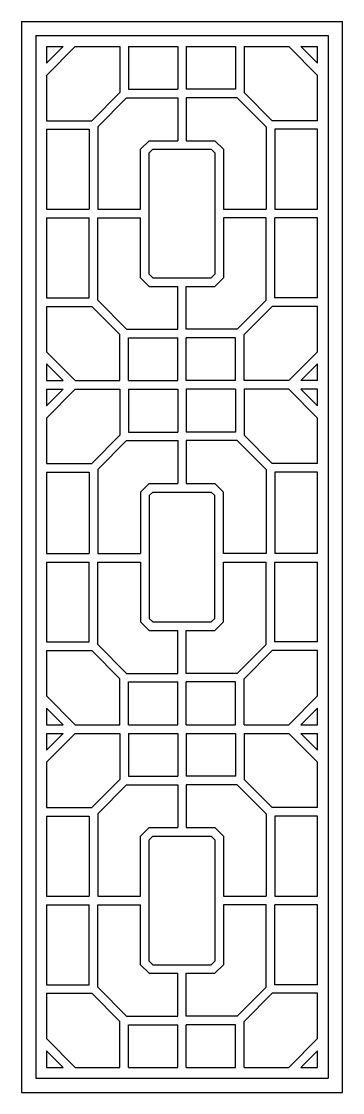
# Model space of a CAD drawing. Header units: millimetres. Extents: x 1149180 to 1411665549, y -85375798 to -28940.
# Drawn here: x 1411250424 to 1411665549, y -85375798 to -83992048 of the extents above.
import ezdxf

# ---------------------------------------------------------------- set-up
doc = ezdxf.new("R2010")
doc.units = ezdxf.units.MM
for name, color, linetype in [('3', 3, 'Continuous'), ('7', 7, 'Continuous'), ('GSHTK', 7, 'Continuous')]:
    doc.layers.add(name, color=color, linetype=linetype)

# ---------------------------------------------------------------- blocks, each defined once
blk = doc.blocks.new('3210')
at = {"color": 250}
blk.add_line((1146452.3, -68257), (1146469.9, -68257), dxfattribs=at)
at = {"layer": '3', "color": 250}
for p, q in [((1146441, -68245.7), (1146441, -69340.7)), ((1146441, -68245.7), (1146748.5, -68245.7)), ((1146748.5, -68245.7), (1146748.5, -69340.7)), ((1146452.3, -68257), (1146452.3, -68274.6)), ((1146452.3, -68274.6), (1146469.9, -68257)), ((1146452.3, -68287.4), (1146482.6, -68257)), ((1146482.6, -68257), (1146529.5, -68257)), ((1146529.5, -68257), (1146529.5, -68305.4)), ((1146538.5, -68257), (1146538.5, -68302)), ((1146538.5, -68257), (1146590.3, -68257)), ((1146590.3, -68257), (1146590.3, -68302)), ((1146599.3, -68257), (1146599.3, -68302)), ((1146599.3, -68257), (1146651, -68257)), ((1146651, -68257), (1146651, -68302)), ((1146660, -68257), (1146706.9, -68257)), ((1146660, -68257), (1146660, -68305.4)), ((1146737.3, -68287.4), (1146706.9, -68257)), ((1146737.3, -68274.6), (1146719.6, -68257)), ((1146719.6, -68257), (1146737.3, -68257)), ((1146737.3, -68274.6), (1146737.3, -68257)), ((1146452.3, -68287.4), (1146452.3, -68335)), ((1146737.3, -68335), (1146737.3, -68287.4)), ((1146499.9, -68335), (1146529.5, -68305.4)), ((1146538.5, -68302), (1146590.3, -68302)), ((1146651, -68302), (1146599.3, -68302)), ((1146689.6, -68335), (1146660, -68305.4)), ((1146506.3, -68341.4), (1146536.6, -68311)), ((1146536.6, -68311), (1146590.3, -68311)), ((1146590.3, -68311), (1146590.3, -68356)), ((1146652.9, -68311), (1146599.3, -68311)), ((1146599.3, -68311), (1146599.3, -68356)), ((1146683.3, -68341.4), (1146652.9, -68311)), ((1146452.3, -68335), (1146499.9, -68335)), ((1146506.3, -68341.4), (1146506.3, -68428)), ((1146683.3, -68341.4), (1146683.3, -68428)), ((1146737.3, -68335), (1146689.6, -68335)), ((1146452.3, -68344), (1146452.3, -68428)), ((1146452.3, -68344), (1146497.3, -68344)), ((1146497.3, -68344), (1146497.3, -68428)), ((1146692.3, -68344), (1146692.3, -68428)), ((1146737.3, -68344), (1146692.3, -68344)), ((1146737.3, -68428), (1146737.3, -68344)), ((1146551.3, -68365), (1146560.3, -68356)), ((1146551.3, -68428), (1146551.3, -68365)), ((1146560.3, -68356), (1146590.3, -68356)), ((1146560.3, -68368.7), (1146564, -68365)), ((1146564, -68365), (1146625.5, -68365)), ((1146599.3, -68356), (1146629.3, -68356)), ((1146625.5, -68365), (1146629.3, -68368.7)), ((1146629.3, -68356), (1146638.3, -68365)), ((1146638.3, -68365), (1146638.3, -68428)), ((1146560.3, -68496.3), (1146560.3, -68368.7)), ((1146629.3, -68368.7), (1146629.3, -68496.3)), ((1146452.3, -68428), (1146497.3, -68428)), ((1146506.3, -68428), (1146551.3, -68428)), ((1146638.3, -68428), (1146683.3, -68428)), ((1146692.3, -68428), (1146737.3, -68428)), ((1146452.3, -68437), (1146497.3, -68437)), ((1146452.3, -68437), (1146452.3, -68521)), ((1146497.3, -68521), (1146497.3, -68437)), ((1146506.3, -68437), (1146551.3, -68437)), ((1146506.3, -68523.6), (1146506.3, -68437)), ((1146551.3, -68500), (1146551.3, -68437)), ((1146683.3, -68437), (1146638.3, -68437)), ((1146638.3, -68437), (1146638.3, -68500)), ((1146683.3, -68523.6), (1146683.3, -68437)), ((1146737.3, -68437), (1146692.3, -68437)), ((1146692.3, -68521), (1146692.3, -68437)), ((1146737.3, -68521), (1146737.3, -68437)), ((1146551.3, -68500), (1146560.3, -68509)), ((1146560.3, -68496.3), (1146564, -68500)), ((1146564, -68500), (1146625.5, -68500)), ((1146625.5, -68500), (1146629.3, -68496.3)), ((1146629.3, -68509), (1146638.3, -68500)), ((1146560.3, -68509), (1146590.3, -68509)), ((1146590.3, -68554), (1146590.3, -68509)), ((1146599.3, -68509), (1146629.3, -68509)), ((1146599.3, -68554), (1146599.3, -68509)), ((1146452.3, -68521), (1146497.3, -68521)), ((1146506.3, -68523.6), (1146536.6, -68554)), ((1146683.3, -68523.6), (1146652.9, -68554)), ((1146737.3, -68521), (1146692.3, -68521)), ((1146452.3, -68530), (1146452.3, -68577.6)), ((1146452.3, -68530), (1146499.9, -68530)), ((1146499.9, -68530), (1146529.5, -68559.6)), ((1146689.6, -68530), (1146660, -68559.6)), ((1146737.3, -68530), (1146689.6, -68530)), ((1146737.3, -68577.6), (1146737.3, -68530)), ((1146536.6, -68554), (1146590.3, -68554)), ((1146652.9, -68554), (1146599.3, -68554)), ((1146529.5, -68608), (1146529.5, -68559.6)), ((1146538.5, -68563), (1146590.3, -68563)), ((1146538.5, -68608), (1146538.5, -68563)), ((1146590.3, -68608), (1146590.3, -68563)), ((1146651, -68563), (1146599.3, -68563)), ((1146599.3, -68608), (1146599.3, -68563)), ((1146651, -68608), (1146651, -68563)), ((1146660, -68608), (1146660, -68559.6)), ((1146452.3, -68577.6), (1146482.6, -68608)), ((1146737.3, -68577.6), (1146706.9, -68608)), ((1146452.3, -68590.4), (1146469.9, -68608)), ((1146452.3, -68590.4), (1146452.3, -68608)), ((1146737.3, -68590.4), (1146719.6, -68608)), ((1146737.3, -68608), (1146737.3, -68590.4)), ((1146452.3, -68608), (1146469.9, -68608)), ((1146482.6, -68608), (1146529.5, -68608)), ((1146538.5, -68608), (1146590.3, -68608)), ((1146651, -68608), (1146599.3, -68608)), ((1146706.9, -68608), (1146660, -68608)), ((1146737.3, -68608), (1146719.6, -68608)), ((1146452.3, -68647.4), (1146482.6, -68617)), ((1146452.3, -68617), (1146469.9, -68617)), ((1146452.3, -68634.6), (1146469.9, -68617)), ((1146452.3, -68617), (1146452.3, -68634.6)), ((1146482.6, -68617), (1146529.5, -68617)), ((1146529.5, -68617), (1146529.5, -68665.4)), ((1146538.5, -68617), (1146590.3, -68617)), ((1146538.5, -68617), (1146538.5, -68662)), ((1146590.3, -68617), (1146590.3, -68662)), ((1146651, -68617), (1146599.3, -68617)), ((1146599.3, -68617), (1146599.3, -68662)), ((1146651, -68617), (1146651, -68662)), ((1146706.9, -68617), (1146660, -68617)), ((1146660, -68617), (1146660, -68665.4)), ((1146737.3, -68647.4), (1146706.9, -68617)), ((1146737.3, -68617), (1146719.6, -68617)), ((1146737.3, -68634.6), (1146719.6, -68617)), ((1146737.3, -68634.6), (1146737.3, -68617)), ((1146452.3, -68647.4), (1146452.3, -68695)), ((1146737.3, -68695), (1146737.3, -68647.4)), ((1146499.9, -68695), (1146529.5, -68665.4)), ((1146538.5, -68662), (1146590.3, -68662)), ((1146651, -68662), (1146599.3, -68662)), ((1146689.6, -68695), (1146660, -68665.4)), ((1146506.3, -68701.4), (1146536.6, -68671)), ((1146536.6, -68671), (1146590.3, -68671)), ((1146590.3, -68671), (1146590.3, -68716)), ((1146599.3, -68671), (1146599.3, -68716)), ((1146652.9, -68671), (1146599.3, -68671)), ((1146683.3, -68701.4), (1146652.9, -68671)), ((1146452.3, -68695), (1146499.9, -68695)), ((1146506.3, -68701.4), (1146506.3, -68789.5)), ((1146683.3, -68701.4), (1146683.3, -68789.5)), ((1146737.3, -68695), (1146689.6, -68695)), ((1146452.3, -68704), (1146452.3, -68789.5)), ((1146452.3, -68704), (1146497.3, -68704)), ((1146497.3, -68704), (1146497.3, -68789.5)), ((1146692.3, -68704), (1146692.3, -68789.5)), ((1146737.3, -68704), (1146692.3, -68704)), ((1146737.3, -68789.5), (1146737.3, -68704)), ((1146551.3, -68725), (1146560.3, -68716)), ((1146551.3, -68725), (1146551.3, -68789.5)), ((1146560.3, -68716), (1146590.3, -68716)), ((1146560.3, -68728.7), (1146564, -68725)), ((1146564, -68725), (1146625.5, -68725)), ((1146599.3, -68716), (1146629.3, -68716)), ((1146625.5, -68725), (1146629.3, -68728.7)), ((1146629.3, -68716), (1146638.3, -68725)), ((1146638.3, -68789.5), (1146638.3, -68725)), ((1146560.3, -68728.7), (1146560.3, -68857.8)), ((1146629.3, -68857.8), (1146629.3, -68728.7)), ((1146452.3, -68789.5), (1146497.3, -68789.5)), ((1146506.3, -68789.5), (1146551.3, -68789.5)), ((1146683.3, -68789.5), (1146638.3, -68789.5)), ((1146737.3, -68789.5), (1146692.3, -68789.5)), ((1146452.3, -68798.5), (1146452.3, -68882.5)), ((1146452.3, -68798.5), (1146497.3, -68798.5)), ((1146497.3, -68882.5), (1146497.3, -68798.5)), ((1146506.3, -68798.5), (1146551.3, -68798.5)), ((1146506.3, -68885.1), (1146506.3, -68798.5)), ((1146551.3, -68798.5), (1146551.3, -68861.5)), ((1146638.3, -68798.5), (1146683.3, -68798.5)), ((1146638.3, -68861.5), (1146638.3, -68798.5)), ((1146683.3, -68885.1), (1146683.3, -68798.5)), ((1146692.3, -68882.5), (1146692.3, -68798.5)), ((1146692.3, -68798.5), (1146737.3, -68798.5)), ((1146737.3, -68882.5), (1146737.3, -68798.5)), ((1146560.3, -68857.8), (1146564, -68861.5)), ((1146625.5, -68861.5), (1146629.3, -68857.8)), ((1146551.3, -68861.5), (1146560.3, -68870.5)), ((1146560.3, -68870.5), (1146590.3, -68870.5)), ((1146564, -68861.5), (1146625.5, -68861.5)), ((1146590.3, -68915.5), (1146590.3, -68870.5)), ((1146599.3, -68870.5), (1146629.3, -68870.5)), ((1146599.3, -68915.5), (1146599.3, -68870.5)), ((1146629.3, -68870.5), (1146638.3, -68861.5)), ((1146452.3, -68882.5), (1146497.3, -68882.5)), ((1146737.3, -68882.5), (1146692.3, -68882.5)), ((1146452.3, -68891.5), (1146499.9, -68891.5)), ((1146452.3, -68891.5), (1146452.3, -68939.1)), ((1146499.9, -68891.5), (1146529.5, -68921.1)), ((1146506.3, -68885.1), (1146536.6, -68915.5)), ((1146683.3, -68885.1), (1146652.9, -68915.5)), ((1146689.6, -68891.5), (1146660, -68921.1)), ((1146737.3, -68891.5), (1146689.6, -68891.5)), ((1146737.3, -68939.1), (1146737.3, -68891.5)), ((1146536.6, -68915.5), (1146590.3, -68915.5)), ((1146652.9, -68915.5), (1146599.3, -68915.5)), ((1146529.5, -68969.5), (1146529.5, -68921.1)), ((1146538.5, -68924.5), (1146590.3, -68924.5)), ((1146538.5, -68969.5), (1146538.5, -68924.5)), ((1146590.3, -68969.5), (1146590.3, -68924.5)), ((1146651, -68924.5), (1146599.3, -68924.5)), ((1146599.3, -68969.5), (1146599.3, -68924.5)), ((1146651, -68969.5), (1146651, -68924.5)), ((1146660, -68969.5), (1146660, -68921.1)), ((1146452.3, -68939.1), (1146482.6, -68969.5)), ((1146737.3, -68939.1), (1146706.9, -68969.5)), ((1146452.3, -68951.9), (1146469.9, -68969.5)), ((1146452.3, -68951.9), (1146452.3, -68969.5)), ((1146737.3, -68951.9), (1146719.6, -68969.5)), ((1146737.3, -68969.5), (1146737.3, -68951.9)), ((1146452.3, -68969.5), (1146469.9, -68969.5)), ((1146482.6, -68969.5), (1146529.5, -68969.5)), ((1146538.5, -68969.5), (1146590.3, -68969.5)), ((1146599.3, -68969.5), (1146651, -68969.5)), ((1146660, -68969.5), (1146706.9, -68969.5)), ((1146719.6, -68969.5), (1146737.3, -68969.5)), ((1146452.3, -69008.9), (1146482.6, -68978.5)), ((1146452.3, -68996.1), (1146469.9, -68978.5)), ((1146452.3, -68978.5), (1146469.9, -68978.5)), ((1146452.3, -68978.5), (1146452.3, -68996.1)), ((1146482.6, -68978.5), (1146529.5, -68978.5)), ((1146529.5, -68978.5), (1146529.5, -69026.9)), ((1146538.5, -68978.5), (1146590.3, -68978.5)), ((1146538.5, -68978.5), (1146538.5, -69023.5)), ((1146590.3, -68978.5), (1146590.3, -69023.5)), ((1146599.3, -68978.5), (1146599.3, -69023.5)), ((1146599.3, -68978.5), (1146651, -68978.5)), ((1146651, -68978.5), (1146651, -69023.5)), ((1146660, -68978.5), (1146706.9, -68978.5)), ((1146660, -68978.5), (1146660, -69026.9)), ((1146737.3, -69008.9), (1146706.9, -68978.5)), ((1146737.3, -68996.1), (1146719.6, -68978.5)), ((1146719.6, -68978.5), (1146737.3, -68978.5)), ((1146737.3, -68996.1), (1146737.3, -68978.5)), ((1146452.3, -69008.9), (1146452.3, -69056.5)), ((1146737.3, -69056.5), (1146737.3, -69008.9)), ((1146499.9, -69056.5), (1146529.5, -69026.9)), ((1146538.5, -69023.5), (1146590.3, -69023.5)), ((1146651, -69023.5), (1146599.3, -69023.5)), ((1146689.6, -69056.5), (1146660, -69026.9)), ((1146506.3, -69062.9), (1146536.6, -69032.5)), ((1146536.6, -69032.5), (1146590.3, -69032.5)), ((1146590.3, -69032.5), (1146590.3, -69077.5)), ((1146652.9, -69032.5), (1146599.3, -69032.5)), ((1146599.3, -69032.5), (1146599.3, -69077.5)), ((1146683.3, -69062.9), (1146652.9, -69032.5)), ((1146452.3, -69056.5), (1146499.9, -69056.5)), ((1146506.3, -69062.9), (1146506.3, -69149.5)), ((1146683.3, -69062.9), (1146683.3, -69149.5)), ((1146737.3, -69056.5), (1146689.6, -69056.5)), ((1146452.3, -69065.5), (1146497.3, -69065.5)), ((1146452.3, -69065.5), (1146452.3, -69149.5)), ((1146497.3, -69065.5), (1146497.3, -69149.5)), ((1146737.3, -69065.5), (1146692.3, -69065.5)), ((1146692.3, -69065.5), (1146692.3, -69149.5)), ((1146737.3, -69149.5), (1146737.3, -69065.5)), ((1146551.3, -69086.5), (1146560.3, -69077.5)), ((1146560.3, -69077.5), (1146590.3, -69077.5)), ((1146599.3, -69077.5), (1146629.3, -69077.5)), ((1146629.3, -69077.5), (1146638.3, -69086.5)), ((1146551.3, -69149.5), (1146551.3, -69086.5)), ((1146560.3, -69090.2), (1146564, -69086.5)), ((1146560.3, -69217.8), (1146560.3, -69090.2)), ((1146564, -69086.5), (1146625.5, -69086.5)), ((1146625.5, -69086.5), (1146629.3, -69090.2)), ((1146629.3, -69090.2), (1146629.3, -69217.8)), ((1146638.3, -69086.5), (1146638.3, -69149.5)), ((1146452.3, -69149.5), (1146497.3, -69149.5)), ((1146506.3, -69149.5), (1146551.3, -69149.5)), ((1146638.3, -69149.5), (1146683.3, -69149.5)), ((1146692.3, -69149.5), (1146737.3, -69149.5)), ((1146452.3, -69158.5), (1146452.3, -69242.5)), ((1146452.3, -69158.5), (1146497.3, -69158.5)), ((1146497.3, -69242.5), (1146497.3, -69158.5)), ((1146506.3, -69245.1), (1146506.3, -69158.5)), ((1146506.3, -69158.5), (1146551.3, -69158.5)), ((1146551.3, -69221.5), (1146551.3, -69158.5)), ((1146683.3, -69158.5), (1146638.3, -69158.5)), ((1146638.3, -69158.5), (1146638.3, -69221.5)), ((1146683.3, -69245.1), (1146683.3, -69158.5)), ((1146692.3, -69242.5), (1146692.3, -69158.5)), ((1146737.3, -69158.5), (1146692.3, -69158.5)), ((1146737.3, -69242.5), (1146737.3, -69158.5)), ((1146560.3, -69217.8), (1146564, -69221.5)), ((1146625.5, -69221.5), (1146629.3, -69217.8)), ((1146551.3, -69221.5), (1146560.3, -69230.5)), ((1146560.3, -69230.5), (1146590.3, -69230.5)), ((1146564, -69221.5), (1146625.5, -69221.5)), ((1146590.3, -69275.5), (1146590.3, -69230.5)), ((1146599.3, -69230.5), (1146629.3, -69230.5)), ((1146599.3, -69275.5), (1146599.3, -69230.5)), ((1146629.3, -69230.5), (1146638.3, -69221.5)), ((1146452.3, -69242.5), (1146497.3, -69242.5)), ((1146737.3, -69242.5), (1146692.3, -69242.5)), ((1146452.3, -69251.5), (1146499.9, -69251.5)), ((1146452.3, -69251.5), (1146452.3, -69299.1)), ((1146499.9, -69251.5), (1146529.5, -69281.1)), ((1146506.3, -69245.1), (1146536.6, -69275.5)), ((1146683.3, -69245.1), (1146652.9, -69275.5)), ((1146689.6, -69251.5), (1146660, -69281.1)), ((1146737.3, -69251.5), (1146689.6, -69251.5)), ((1146737.3, -69299.1), (1146737.3, -69251.5)), ((1146536.6, -69275.5), (1146590.3, -69275.5)), ((1146652.9, -69275.5), (1146599.3, -69275.5)), ((1146529.5, -69329.5), (1146529.5, -69281.1)), ((1146538.5, -69284.5), (1146590.3, -69284.5)), ((1146538.5, -69329.5), (1146538.5, -69284.5)), ((1146590.3, -69329.5), (1146590.3, -69284.5)), ((1146599.3, -69329.5), (1146599.3, -69284.5)), ((1146651, -69284.5), (1146599.3, -69284.5)), ((1146651, -69329.5), (1146651, -69284.5)), ((1146660, -69329.5), (1146660, -69281.1)), ((1146452.3, -69299.1), (1146482.6, -69329.5)), ((1146737.3, -69299.1), (1146706.9, -69329.5)), ((1146452.3, -69311.9), (1146469.9, -69329.5)), ((1146452.3, -69311.9), (1146452.3, -69329.5)), ((1146737.3, -69311.9), (1146719.6, -69329.5)), ((1146737.3, -69329.5), (1146737.3, -69311.9)), ((1146452.3, -69329.5), (1146469.9, -69329.5)), ((1146482.6, -69329.5), (1146529.5, -69329.5)), ((1146538.5, -69329.5), (1146590.3, -69329.5)), ((1146599.3, -69329.5), (1146651, -69329.5)), ((1146660, -69329.5), (1146706.9, -69329.5)), ((1146719.6, -69329.5), (1146737.3, -69329.5)), ((1146441, -69340.7), (1146748.5, -69340.7))]:
    blk.add_line(p, q, dxfattribs=at)
at = {"layer": '7', "color": 250}
for p, q in [((1146426, -68230.7), (1146426, -69355.7)), ((1146426, -68230.7), (1146763.5, -68230.7)), ((1146763.5, -69355.7), (1146763.5, -68230.7)), ((1146426, -69355.7), (1146763.5, -69355.7))]:
    blk.add_line(p, q, dxfattribs=at)

msp = doc.modelspace()

# ---------------------------------------------------------------- block references
at = {"layer": 'GSHTK', "color": 7, "xscale": 1230.000000000204, "yscale": 1230.000000000204, "zscale": 1230.000000000204}
msp.add_blockref('3210', (1146426, -68230.7), dxfattribs=at)

doc.saveas('drawing.dxf')
